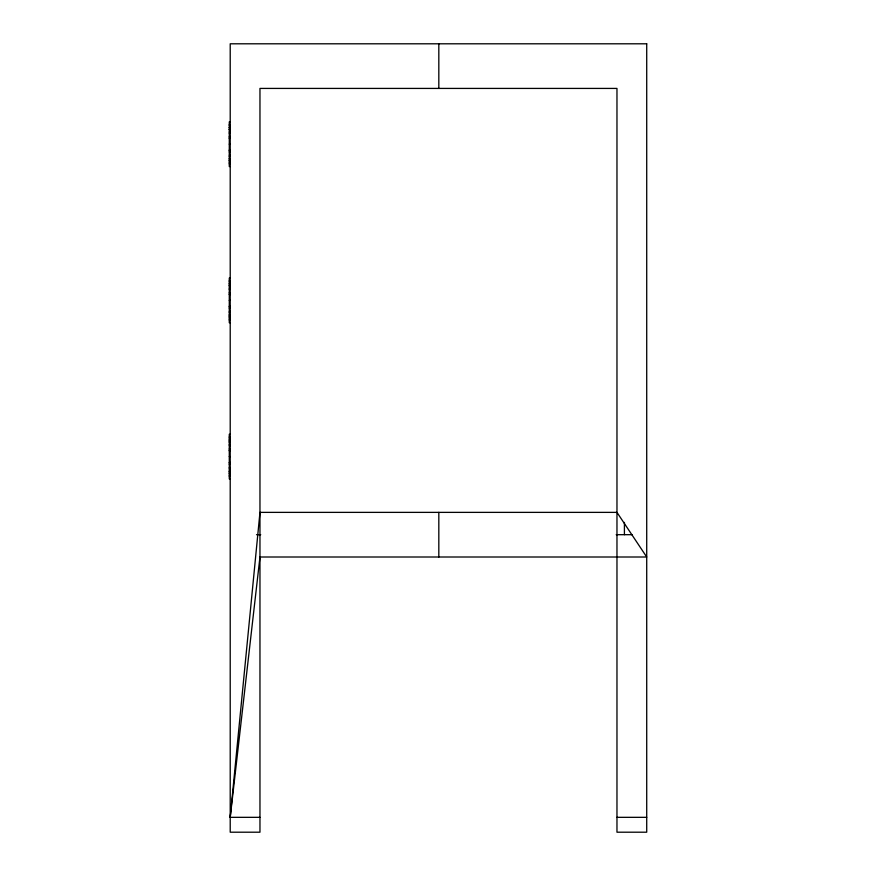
<?xml version="1.0" encoding="UTF-8"?>
<svg xmlns="http://www.w3.org/2000/svg" width="876" height="876" viewBox="0 0 876 876"><rect width="100%" height="100%" fill="white"/><g stroke="black" fill="none" stroke-linecap="round" stroke-linejoin="round"><path stroke-width="1.31" d="M230.213 817.33L259.964 512.372L616.967 512.372L646.718 557.005L259.964 557.005L230.213 817.33L259.964 817.33M230.213 121.895L229.282 121.895L229.282 166.528L230.213 166.528M229.282 124.589L230.213 124.589M229.282 125.618L230.213 125.618M229.282 127.48L230.213 127.48M229.282 127.852L230.213 127.852M229.282 129.473L230.213 129.473M229.282 129.648L230.213 129.648M229.282 132.057L230.213 132.057M229.282 133.251L230.213 133.251M229.282 136.459L230.213 136.459M229.282 137.74L230.213 137.74M229.282 138.375L230.213 138.375M229.282 144.179L230.213 144.211M229.282 150.048L230.213 150.048M229.282 150.683L230.213 150.683M229.282 151.964L230.213 151.964M229.282 155.161L230.213 155.161M229.282 156.366L230.213 156.366M229.282 158.775L230.213 158.775M229.282 158.939L230.213 158.939M229.282 160.571L230.213 160.571M229.282 160.943L230.213 160.943M229.282 162.805L230.213 162.805M229.282 163.834L230.213 163.834M230.213 278.086L229.282 278.086L229.282 322.718L230.213 322.718M229.282 280.78L230.213 280.78M229.282 281.809L230.213 281.809M229.282 283.671L230.213 283.671M229.282 284.043L230.213 284.043M229.282 285.664L230.213 285.664M229.282 285.839L230.213 285.839M229.282 288.248L230.213 288.248M229.282 289.452L230.213 289.452M229.282 292.65L230.213 292.65M229.282 293.931L230.213 293.931M229.282 294.566L230.213 294.566M229.282 300.369L230.213 300.369M229.282 306.239L230.213 306.239M229.282 306.874L230.213 306.874M229.282 308.155L230.213 308.155M229.282 311.352L230.213 311.352M229.282 312.557L230.213 312.557M229.282 314.966L230.213 314.966M229.282 315.13L230.213 315.13M229.282 316.762L230.213 316.762M229.282 317.134L230.213 317.134M229.282 318.995L230.213 318.995M229.282 320.025L230.213 320.025M230.213 434.277L229.282 434.277L229.282 478.909L230.213 478.909M229.282 436.971L230.213 436.971M229.282 438L230.213 438M229.282 439.861L230.213 439.861M229.282 440.234L230.213 440.234M229.282 441.865L230.213 441.865M229.282 442.03L230.213 442.03M229.282 444.439L230.213 444.439M229.282 445.643L230.213 445.643M229.282 448.84L230.213 448.84M229.282 450.122L230.213 450.122M229.282 450.757L230.213 450.757M229.282 456.56L230.213 456.593M229.282 462.429L230.213 462.429M229.282 463.065L230.213 463.065M229.282 464.346L230.213 464.346M229.282 467.543L230.213 467.543M229.282 468.748L230.213 468.748M229.282 471.157L230.213 471.157M229.282 471.332L230.213 471.332M229.282 472.952L230.213 472.952M229.282 473.325L230.213 473.325M229.282 475.186L230.213 475.186M229.282 476.215L230.213 476.215M256.504 534.688L260.719 534.688M616.2 534.688L632.286 534.688M616.967 817.33L646.718 817.33M624.413 522.392L624.413 534.688M438.821 43.8L438.821 88.421M438.821 512.372L438.821 557.005M646.718 43.8L230.213 43.8L230.213 832.2L259.964 832.2L259.964 88.421L616.967 88.421L616.967 832.2L646.718 832.2L646.718 43.8"/></g></svg>
